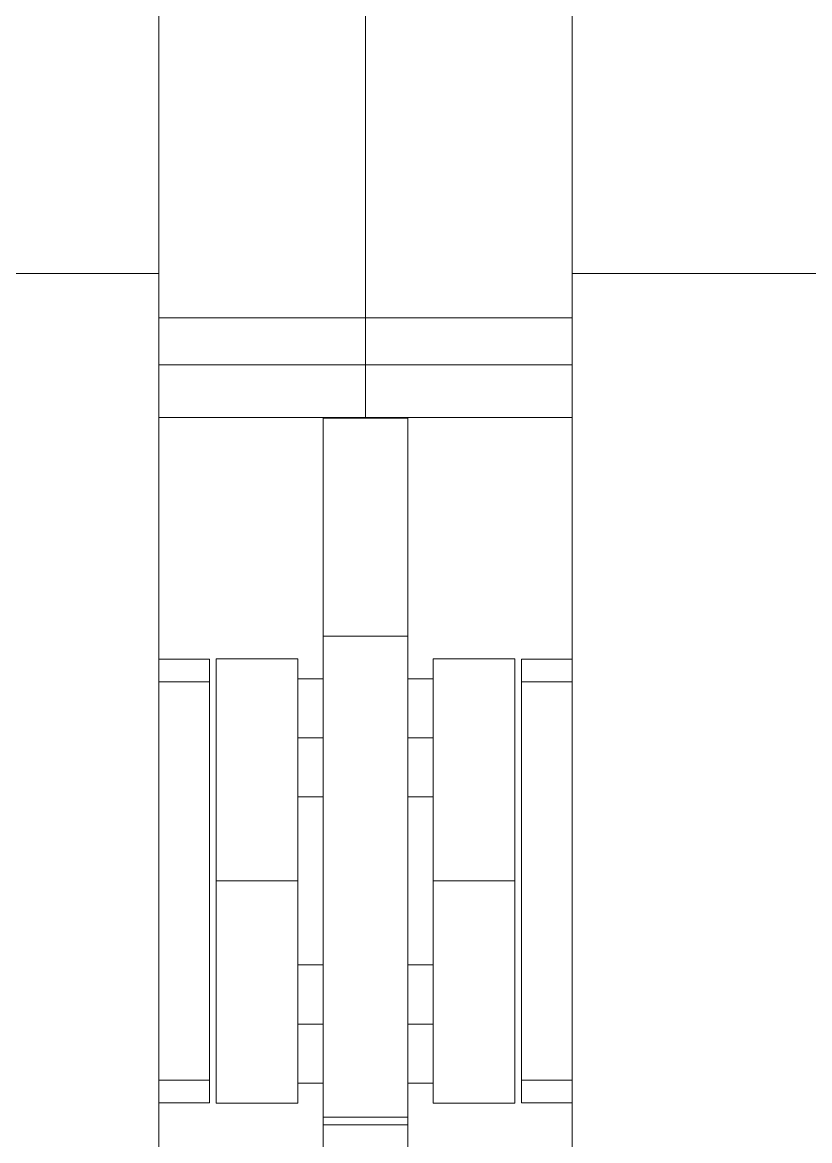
# Model space of a CAD drawing. Header units: millimetres. Extents: x -46169 to 237885, y -84465 to 18123.
# Drawn here: x 170836.5 to 170929.7, y -80606.1 to -80473.6 of the extents above; entities that cross this region are included whole.
import ezdxf

# ---------------------------------------------------------------- set-up
doc = ezdxf.new("R2010")
doc.units = ezdxf.units.MM
doc.header["$MEASUREMENT"] = 0
doc.linetypes.add('Wipeout_Contour', pattern=[1000, 0, -1000])
doc.layers.add('New_A-20-M_Floor_Slab', color=7, linetype='Continuous')
doc.layers.add('New_A-35-M_FFE_Fixed', color=7, linetype='Continuous')
doc.layers.add('New_A-35-M_FFE_Fixed_Pen_No__1', color=7, linetype='Continuous', lineweight=13)

# ---------------------------------------------------------------- blocks, each defined once
blk = doc.blocks.new('Section Elem_134_3', base_point=(129666.67, -84332.61))
at = {"color": 254, "linetype": 'Wipeout_Contour', "lineweight": 0, "ltscale": 3022531.329479479}
blk.add_wipeout([(170858.61, -80601.62), (170852.61, -80601.62), (170852.61, -80615.11), (170872.11, -80615.11), (170872.11, -80599.29), (170869.11, -80599.29), (170869.11, -80601.65), (170859.42, -80601.65), (170859.42, -80549.01), (170869.11, -80549.01), (170869.11, -80551.38), (170872.11, -80551.38), (170872.11, -80520.4), (170852.61, -80520.4), (170852.61, -80549.04), (170858.61, -80549.04)], dxfattribs=at).dxf.layer = 'New_A-20-M_Floor_Slab'
at = {"color": 254, "linetype": 'Wipeout_Contour', "lineweight": 0, "ltscale": 3022934.862891331}
blk.add_wipeout([(170882.11, -80615.11), (170901.61, -80615.11), (170901.61, -80601.62), (170895.61, -80601.62), (170895.61, -80549.04), (170901.61, -80549.04), (170901.61, -80520.4), (170882.11, -80520.4), (170882.11, -80551.38), (170885.11, -80551.38), (170885.11, -80549.01), (170894.8, -80549.01), (170894.8, -80601.65), (170885.11, -80601.65), (170885.11, -80599.29), (170882.11, -80599.29)], dxfattribs=at).dxf.layer = 'New_A-20-M_Floor_Slab'
at = {"color": 254, "linetype": 'Wipeout_Contour', "lineweight": 0, "ltscale": 755662.87814}
blk.add_wipeout([(170869.11, -80565.38), (170869.11, -80585.29), (170872.11, -80585.29), (170872.11, -80565.38)], dxfattribs=at).dxf.layer = 'New_A-20-M_Floor_Slab'
at = {"color": 254, "linetype": 'Wipeout_Contour', "lineweight": 0, "ltscale": 755709.911204}
blk.add_wipeout([(170882.11, -80585.29), (170885.11, -80585.29), (170885.11, -80565.38), (170882.11, -80565.38)], dxfattribs=at).dxf.layer = 'New_A-20-M_Floor_Slab'
blk = doc.blocks.new('Section Elem_140_3', base_point=(129666.67, -84332.61))
at = {"color": 254, "linetype": 'Wipeout_Contour', "lineweight": 0, "ltscale": 944490.739438}
blk.add_wipeout([(170877.11, -80520.4), (170872.11, -80520.4), (170872.11, -80520.48), (170882.11, -80520.48), (170882.11, -80520.4)], dxfattribs=at).dxf.layer = 'New_A-35-M_FFE_Fixed'
at = {"color": 254, "linetype": 'Wipeout_Contour', "lineweight": 0, "ltscale": 755621.063762}
blk.add_wipeout([(170882.11, -80538.96), (170882.11, -80535.1), (170872.11, -80535.1), (170872.11, -80538.96)], dxfattribs=at).dxf.layer = 'New_A-35-M_FFE_Fixed'
at = {"color": 254, "linetype": 'Wipeout_Contour', "lineweight": 0, "ltscale": 755564.201794}
blk.add_wipeout([(170852.61, -80549.04), (170852.61, -80549.56), (170858.61, -80549.56), (170858.61, -80549.04)], dxfattribs=at).dxf.layer = 'New_A-35-M_FFE_Fixed'
at = {"color": 254, "linetype": 'Wipeout_Contour', "lineweight": 0, "ltscale": 944531.349198}
blk.add_wipeout([(170869.11, -80551.91), (170869.11, -80553.43), (170872.11, -80553.43), (170872.11, -80552.92), (170872.11, -80551.91)], dxfattribs=at).dxf.layer = 'New_A-35-M_FFE_Fixed'
at = {"color": 254, "linetype": 'Wipeout_Contour', "lineweight": 0, "ltscale": 755631.667823}
blk.add_wipeout([(170869.11, -80558.38), (170872.11, -80558.38), (170872.11, -80555.7), (170869.11, -80555.7)], dxfattribs=at).dxf.layer = 'New_A-35-M_FFE_Fixed'
at = {"color": 254, "linetype": 'Wipeout_Contour', "lineweight": 0, "ltscale": 755643.690035}
blk.add_wipeout([(170869.11, -80564.84), (170872.11, -80564.84), (170872.11, -80563.33), (170869.11, -80563.33)], dxfattribs=at).dxf.layer = 'New_A-35-M_FFE_Fixed'
at = {"color": 254, "linetype": 'Wipeout_Contour', "lineweight": 0, "ltscale": 755685.298903}
blk.add_wipeout([(170869.11, -80589.61), (170872.11, -80589.61), (170872.11, -80587.34), (170869.11, -80587.34)], dxfattribs=at).dxf.layer = 'New_A-35-M_FFE_Fixed'
at = {"color": 254, "linetype": 'Wipeout_Contour', "lineweight": 0, "ltscale": 755698.315867}
blk.add_wipeout([(170869.11, -80597.24), (170872.11, -80597.24), (170872.11, -80594.97), (170869.11, -80594.97)], dxfattribs=at).dxf.layer = 'New_A-35-M_FFE_Fixed'
at = {"color": 254, "linetype": 'Wipeout_Contour', "lineweight": 0, "ltscale": 755653.02816}
blk.add_wipeout([(170852.61, -80601.11), (170852.61, -80601.62), (170858.61, -80601.62), (170858.61, -80601.11)], dxfattribs=at).dxf.layer = 'New_A-35-M_FFE_Fixed'
at = {"color": 254, "linetype": 'Wipeout_Contour', "lineweight": 0, "ltscale": 755734.930172}
blk.add_wipeout([(170872.11, -80603.32), (170872.11, -80604.23), (170882.11, -80604.23), (170882.11, -80603.32)], dxfattribs=at).dxf.layer = 'New_A-35-M_FFE_Fixed'
at = {"color": 254, "linetype": 'Wipeout_Contour', "lineweight": 0, "ltscale": 755597.295733}
blk.add_wipeout([(170882.11, -80525.7), (170882.11, -80520.48), (170872.11, -80520.48), (170872.11, -80525.7)], dxfattribs=at).dxf.layer = 'New_A-35-M_FFE_Fixed'
at = {"color": 254, "linetype": 'Wipeout_Contour', "lineweight": 0, "ltscale": 755613.956301}
blk.add_wipeout([(170882.11, -80535.1), (170882.11, -80530.63), (170872.11, -80530.63), (170872.11, -80535.1)], dxfattribs=at).dxf.layer = 'New_A-35-M_FFE_Fixed'
at = {"color": 254, "linetype": 'Wipeout_Contour', "lineweight": 0, "ltscale": 755627.043379}
blk.add_wipeout([(170882.11, -80542.11), (170882.11, -80538.96), (170872.11, -80538.96), (170872.11, -80542.11)], dxfattribs=at).dxf.layer = 'New_A-35-M_FFE_Fixed'
at = {"color": 254, "linetype": 'Wipeout_Contour', "lineweight": 0, "ltscale": 755622.466949}
blk.add_wipeout([(170869.11, -80551.91), (170872.11, -80551.91), (170872.11, -80551.38), (170869.11, -80551.38)], dxfattribs=at).dxf.layer = 'New_A-35-M_FFE_Fixed'
at = {"color": 254, "linetype": 'Wipeout_Contour', "lineweight": 0, "ltscale": 755627.446348}
blk.add_wipeout([(170869.11, -80553.43), (170869.11, -80555.7), (170872.11, -80555.7), (170872.11, -80553.43)], dxfattribs=at).dxf.layer = 'New_A-35-M_FFE_Fixed'
at = {"color": 254, "linetype": 'Wipeout_Contour', "lineweight": 0, "ltscale": 755640.458864}
blk.add_wipeout([(170872.11, -80561.05), (170869.11, -80561.05), (170869.11, -80563.33), (170872.11, -80563.33)], dxfattribs=at).dxf.layer = 'New_A-35-M_FFE_Fixed'
at = {"color": 254, "linetype": 'Wipeout_Contour', "lineweight": 0, "ltscale": 755645.438753}
blk.add_wipeout([(170869.11, -80565.38), (170872.11, -80565.38), (170872.11, -80564.84), (170869.11, -80564.84)], dxfattribs=at).dxf.layer = 'New_A-35-M_FFE_Fixed'
at = {"color": 254, "linetype": 'Wipeout_Contour', "lineweight": 0, "ltscale": 755682.06691}
blk.add_wipeout([(170869.11, -80587.34), (170872.11, -80587.34), (170872.11, -80585.82), (170869.11, -80585.82)], dxfattribs=at).dxf.layer = 'New_A-35-M_FFE_Fixed'
at = {"color": 254, "linetype": 'Wipeout_Contour', "lineweight": 0, "ltscale": 755694.092771}
blk.add_wipeout([(170869.11, -80594.97), (170872.11, -80594.97), (170872.11, -80592.29), (170869.11, -80592.29)], dxfattribs=at).dxf.layer = 'New_A-35-M_FFE_Fixed'
at = {"color": 254, "linetype": 'Wipeout_Contour', "lineweight": 0, "ltscale": 944627.60483}
blk.add_wipeout([(170869.11, -80597.24), (170869.11, -80598.75), (170872.11, -80598.75), (170872.11, -80597.66), (170872.11, -80597.24)], dxfattribs=at).dxf.layer = 'New_A-35-M_FFE_Fixed'
at = {"color": 254, "linetype": 'Wipeout_Contour', "lineweight": 0, "ltscale": 755650.746345}
blk.add_wipeout([(170858.61, -80598.94), (170852.61, -80598.94), (170852.61, -80601.11), (170858.61, -80601.11)], dxfattribs=at).dxf.layer = 'New_A-35-M_FFE_Fixed'
at = {"color": 254, "linetype": 'Wipeout_Contour', "lineweight": 0, "ltscale": 755737.304235}
blk.add_wipeout([(170882.11, -80604.23), (170872.11, -80604.23), (170872.11, -80606.1), (170882.11, -80606.1)], dxfattribs=at).dxf.layer = 'New_A-35-M_FFE_Fixed'
at = {"layer": 'New_A-35-M_FFE_Fixed_Pen_No__1', "linetype": 'Continuous'}
blk.add_line((170858.61, -80601.62), (170858.61, -80601.11), dxfattribs=at)
at = {"color": 254, "linetype": 'Wipeout_Contour', "lineweight": 0, "ltscale": 755605.948277}
blk.add_wipeout([(170882.11, -80525.7), (170872.11, -80525.7), (170872.11, -80530.63), (170882.11, -80530.63)], dxfattribs=at).dxf.layer = 'New_A-35-M_FFE_Fixed'
at = {"color": 254, "linetype": 'Wipeout_Contour', "lineweight": 0, "ltscale": 755631.703919}
blk.add_wipeout([(170882.11, -80544.43), (170882.11, -80542.11), (170872.11, -80542.11), (170872.11, -80544.43)], dxfattribs=at).dxf.layer = 'New_A-35-M_FFE_Fixed'
at = {"color": 254, "linetype": 'Wipeout_Contour', "lineweight": 0, "ltscale": 755608.61403}
blk.add_wipeout([(170858.61, -80598.94), (170858.61, -80551.72), (170852.61, -80551.72), (170852.61, -80598.94)], dxfattribs=at).dxf.layer = 'New_A-35-M_FFE_Fixed'
at = {"color": 254, "linetype": 'Wipeout_Contour', "lineweight": 0, "ltscale": 755636.237199}
blk.add_wipeout([(170869.11, -80561.05), (170872.11, -80561.05), (170872.11, -80558.38), (170869.11, -80558.38)], dxfattribs=at).dxf.layer = 'New_A-35-M_FFE_Fixed'
at = {"color": 254, "linetype": 'Wipeout_Contour', "lineweight": 0, "ltscale": 755680.317784}
blk.add_wipeout([(170872.11, -80585.29), (170869.11, -80585.29), (170869.11, -80585.82), (170872.11, -80585.82)], dxfattribs=at).dxf.layer = 'New_A-35-M_FFE_Fixed'
at = {"color": 254, "linetype": 'Wipeout_Contour', "lineweight": 0, "ltscale": 944613.067443}
blk.add_wipeout([(170869.11, -80589.61), (170869.11, -80592.29), (170872.11, -80592.29), (170872.11, -80591.39), (170872.11, -80589.61)], dxfattribs=at).dxf.layer = 'New_A-35-M_FFE_Fixed'
at = {"color": 254, "linetype": 'Wipeout_Contour', "lineweight": 0, "ltscale": 755703.297496}
blk.add_wipeout([(170869.11, -80598.75), (170869.11, -80599.29), (170872.11, -80599.29), (170872.11, -80598.75)], dxfattribs=at).dxf.layer = 'New_A-35-M_FFE_Fixed'
at = {"layer": 'New_A-35-M_FFE_Fixed_Pen_No__1', "linetype": 'Continuous'}
blk.add_line((170858.61, -80601.11), (170858.61, -80598.94), dxfattribs=at)
at = {"color": 254, "linetype": 'Wipeout_Contour', "lineweight": 0, "ltscale": 755634.896316}
blk.add_wipeout([(170882.11, -80545.85), (170882.11, -80544.43), (170872.11, -80544.43), (170872.11, -80545.85)], dxfattribs=at).dxf.layer = 'New_A-35-M_FFE_Fixed'
at = {"color": 254, "linetype": 'Wipeout_Contour', "lineweight": 0, "ltscale": 755566.482457}
blk.add_wipeout([(170852.61, -80551.72), (170858.61, -80551.72), (170858.61, -80549.56), (170852.61, -80549.56)], dxfattribs=at).dxf.layer = 'New_A-35-M_FFE_Fixed'
at = {"color": 254, "linetype": 'Wipeout_Contour', "lineweight": 0, "ltscale": 755656.103757}
blk.add_wipeout([(170882.11, -80561.63), (170882.11, -80553.51), (170872.11, -80553.51), (170872.11, -80561.63)], dxfattribs=at).dxf.layer = 'New_A-35-M_FFE_Fixed'
at = {"color": 254, "linetype": 'Wipeout_Contour', "lineweight": 0, "ltscale": 755664.397681}
blk.add_wipeout([(170869.11, -80593.94), (170869.11, -80585.4), (170859.42, -80585.4), (170859.42, -80593.94)], dxfattribs=at).dxf.layer = 'New_A-35-M_FFE_Fixed'
at = {"color": 254, "linetype": 'Wipeout_Contour', "lineweight": 0, "ltscale": 755720.170535}
blk.add_wipeout([(170872.11, -80591.39), (170872.11, -80598.86), (170882.11, -80598.86), (170882.11, -80591.39)], dxfattribs=at).dxf.layer = 'New_A-35-M_FFE_Fixed'
at = {"layer": 'New_A-35-M_FFE_Fixed_Pen_No__1', "linetype": 'Continuous'}
for p, q in [((170858.61, -80549.56), (170858.61, -80549.04)), ((170858.61, -80551.72), (170858.61, -80549.56)), ((170858.61, -80598.94), (170858.61, -80551.72)), ((170869.11, -80592.29), (170872.11, -80592.29))]:
    blk.add_line(p, q, dxfattribs=at)
at = {"color": 254, "linetype": 'Wipeout_Contour', "lineweight": 0, "ltscale": 755543.533825}
blk.add_wipeout([(170852.61, -80503.33), (170822.61, -80503.33), (170822.61, -80647.33), (170852.61, -80647.33)], dxfattribs=at).dxf.layer = 'New_A-35-M_FFE_Fixed'
at = {"color": 254, "linetype": 'Wipeout_Contour', "lineweight": 0, "ltscale": 755636.518457}
blk.add_wipeout([(170882.11, -80546.33), (170882.11, -80545.85), (170872.11, -80545.85), (170872.11, -80546.33)], dxfattribs=at).dxf.layer = 'New_A-35-M_FFE_Fixed'
at = {"color": 254, "linetype": 'Wipeout_Contour', "lineweight": 0, "ltscale": 755648.520135}
blk.add_wipeout([(170869.11, -80575.33), (170859.42, -80575.33), (170859.42, -80585.4), (170869.11, -80585.4)], dxfattribs=at).dxf.layer = 'New_A-35-M_FFE_Fixed'
at = {"color": 254, "linetype": 'Wipeout_Contour', "lineweight": 0, "ltscale": 755705.671339}
blk.add_wipeout([(170872.11, -80591.39), (170882.11, -80591.39), (170882.11, -80581.87), (170872.11, -80581.87)], dxfattribs=at).dxf.layer = 'New_A-35-M_FFE_Fixed'
at = {"color": 254, "linetype": 'Wipeout_Contour', "lineweight": 0, "ltscale": 755676.5508}
blk.add_wipeout([(170859.42, -80593.94), (170859.42, -80599.65), (170869.11, -80599.65), (170869.11, -80593.94)], dxfattribs=at).dxf.layer = 'New_A-35-M_FFE_Fixed'
at = {"color": 254, "linetype": 'Wipeout_Contour', "lineweight": 0, "ltscale": 755730.348746}
blk.add_wipeout([(170882.11, -80603.32), (170882.11, -80598.86), (170872.11, -80598.86), (170872.11, -80603.32)], dxfattribs=at).dxf.layer = 'New_A-35-M_FFE_Fixed'
at = {"layer": 'New_A-35-M_FFE_Fixed_Pen_No__1', "linetype": 'Continuous'}
for p, q in [((170852.61, -80549.04), (170858.61, -80549.04)), ((170852.61, -80551.72), (170858.61, -80551.72)), ((170859.42, -80593.94), (170859.42, -80585.4)), ((170869.11, -80585.29), (170872.11, -80585.29)), ((170869.11, -80593.94), (170869.11, -80585.4)), ((170852.61, -80598.94), (170858.61, -80598.94)), ((170852.61, -80601.62), (170858.61, -80601.62))]:
    blk.add_line(p, q, dxfattribs=at)
at = {"color": 254, "linetype": 'Wipeout_Contour', "lineweight": 0, "ltscale": 1131720.216479169}
blk.add_wipeout([(170351.61, -80346.96), (170351.61, -80503.33), (170381.61, -80503.33), (170822.61, -80503.33), (170852.61, -80503.33), (170852.61, -80346.96)], dxfattribs=at).dxf.layer = 'New_A-35-M_FFE_Fixed'
at = {"color": 254, "linetype": 'Wipeout_Contour', "lineweight": 0, "ltscale": 755532.344859}
blk.add_wipeout([(170852.61, -80511.45), (170877.11, -80511.45), (170877.11, -80510.54), (170852.61, -80510.54)], dxfattribs=at).dxf.layer = 'New_A-35-M_FFE_Fixed'
at = {"color": 254, "linetype": 'Wipeout_Contour', "lineweight": 0, "ltscale": 755543.079405}
blk.add_wipeout([(170877.11, -80514.18), (170852.61, -80514.18), (170852.61, -80520.4), (170877.11, -80520.4)], dxfattribs=at).dxf.layer = 'New_A-35-M_FFE_Fixed'
at = {"color": 254, "linetype": 'Wipeout_Contour', "lineweight": 0, "ltscale": 755638.509282}
blk.add_wipeout([(170872.11, -80546.33), (170872.11, -80548.19), (170882.11, -80548.19), (170882.11, -80546.33)], dxfattribs=at).dxf.layer = 'New_A-35-M_FFE_Fixed'
at = {"color": 254, "linetype": 'Wipeout_Contour', "lineweight": 0, "ltscale": 755631.336023}
blk.add_wipeout([(170869.11, -80575.33), (170869.11, -80565.26), (170859.42, -80565.26), (170859.42, -80575.33)], dxfattribs=at).dxf.layer = 'New_A-35-M_FFE_Fixed'
at = {"color": 254, "linetype": 'Wipeout_Contour', "lineweight": 0, "ltscale": 755688.707061}
blk.add_wipeout([(170882.11, -80581.87), (170882.11, -80571.51), (170872.11, -80571.51), (170872.11, -80581.87)], dxfattribs=at).dxf.layer = 'New_A-35-M_FFE_Fixed'
at = {"color": 254, "linetype": 'Wipeout_Contour', "lineweight": 0, "ltscale": 755683.128368}
blk.add_wipeout([(170859.42, -80599.65), (170859.42, -80601.65), (170869.11, -80601.65), (170869.11, -80599.65)], dxfattribs=at).dxf.layer = 'New_A-35-M_FFE_Fixed'
at = {"layer": 'New_A-35-M_FFE_Fixed_Pen_No__1', "linetype": 'Continuous'}
for p, q in [((170877.11, -80520.4), (170852.61, -80520.4)), ((170859.42, -80575.33), (170869.11, -80575.33)), ((170859.42, -80585.4), (170859.42, -80575.33)), ((170869.11, -80585.4), (170869.11, -80575.33)), ((170859.42, -80599.65), (170859.42, -80593.94)), ((170869.11, -80599.65), (170869.11, -80593.94)), ((170869.11, -80599.29), (170872.11, -80599.29)), ((170859.42, -80601.65), (170859.42, -80599.65)), ((170869.11, -80601.65), (170869.11, -80599.65)), ((170859.42, -80601.65), (170869.11, -80601.65))]:
    blk.add_line(p, q, dxfattribs=at)
at = {"color": 254, "linetype": 'Wipeout_Contour', "lineweight": 0, "ltscale": 755474.529699}
blk.add_wipeout([(170877.11, -80473.58), (170852.61, -80473.58), (170852.61, -80480.58), (170877.11, -80480.58)], dxfattribs=at).dxf.layer = 'New_A-35-M_FFE_Fixed'
at = {"color": 254, "linetype": 'Wipeout_Contour', "lineweight": 0, "ltscale": 755498.435315}
blk.add_wipeout([(170877.11, -80487.59), (170852.61, -80487.59), (170852.61, -80494.61), (170877.11, -80494.61)], dxfattribs=at).dxf.layer = 'New_A-35-M_FFE_Fixed'
at = {"color": 254, "linetype": 'Wipeout_Contour', "lineweight": 0, "ltscale": 755537.581388}
blk.add_wipeout([(170852.61, -80514.18), (170877.11, -80514.18), (170877.11, -80513.95), (170852.61, -80513.95)], dxfattribs=at).dxf.layer = 'New_A-35-M_FFE_Fixed'
at = {"color": 254, "linetype": 'Wipeout_Contour', "lineweight": 0, "ltscale": 755644.12377}
blk.add_wipeout([(170882.11, -80552.92), (170882.11, -80548.19), (170872.11, -80548.19), (170872.11, -80552.92)], dxfattribs=at).dxf.layer = 'New_A-35-M_FFE_Fixed'
at = {"color": 254, "linetype": 'Wipeout_Contour', "lineweight": 0, "ltscale": 755615.461471}
blk.add_wipeout([(170869.11, -80565.26), (170869.11, -80556.72), (170859.42, -80556.72), (170859.42, -80565.26)], dxfattribs=at).dxf.layer = 'New_A-35-M_FFE_Fixed'
at = {"color": 254, "linetype": 'Wipeout_Contour', "lineweight": 0, "ltscale": 755671.448568}
blk.add_wipeout([(170872.11, -80571.51), (170882.11, -80571.51), (170882.11, -80561.63), (170872.11, -80561.63)], dxfattribs=at).dxf.layer = 'New_A-35-M_FFE_Fixed'
at = {"layer": 'New_A-35-M_FFE_Fixed_Pen_No__1', "linetype": 'Continuous'}
for p, q in [((170869.11, -80558.38), (170872.11, -80558.38)), ((170859.42, -80575.33), (170859.42, -80565.26)), ((170869.11, -80575.33), (170869.11, -80565.26)), ((170869.11, -80565.38), (170872.11, -80565.38))]:
    blk.add_line(p, q, dxfattribs=at)
at = {"color": 254, "linetype": 'Wipeout_Contour', "lineweight": 0, "ltscale": 755486.470766}
blk.add_wipeout([(170877.11, -80480.58), (170852.61, -80480.58), (170852.61, -80487.59), (170877.11, -80487.59)], dxfattribs=at).dxf.layer = 'New_A-35-M_FFE_Fixed'
at = {"color": 254, "linetype": 'Wipeout_Contour', "lineweight": 0, "ltscale": 755510.397353}
blk.add_wipeout([(170852.61, -80501.63), (170877.11, -80501.63), (170877.11, -80494.61), (170852.61, -80494.61)], dxfattribs=at).dxf.layer = 'New_A-35-M_FFE_Fixed'
at = {"color": 254, "linetype": 'Wipeout_Contour', "lineweight": 0, "ltscale": 755536.214226}
blk.add_wipeout([(170877.11, -80512.98), (170852.61, -80512.98), (170852.61, -80513.55), (170877.11, -80513.55)], dxfattribs=at).dxf.layer = 'New_A-35-M_FFE_Fixed'
at = {"color": 254, "linetype": 'Wipeout_Contour', "lineweight": 0, "ltscale": 755603.312586}
blk.add_wipeout([(170859.42, -80551.02), (170859.42, -80556.72), (170869.11, -80556.72), (170869.11, -80551.02)], dxfattribs=at).dxf.layer = 'New_A-35-M_FFE_Fixed'
at = {"layer": 'New_A-35-M_FFE_Fixed_Pen_No__1', "linetype": 'Continuous'}
for p, q in [((170859.42, -80565.26), (170859.42, -80556.72)), ((170869.11, -80565.26), (170869.11, -80556.72))]:
    blk.add_line(p, q, dxfattribs=at)
at = {"color": 254, "linetype": 'Wipeout_Contour', "lineweight": 0, "ltscale": 755522.330713}
blk.add_wipeout([(170852.61, -80508.61), (170877.11, -80508.61), (170877.11, -80501.63), (170852.61, -80501.63)], dxfattribs=at).dxf.layer = 'New_A-35-M_FFE_Fixed'
at = {"color": 254, "linetype": 'Wipeout_Contour', "lineweight": 0, "ltscale": 755535.126283}
blk.add_wipeout([(170852.61, -80512.98), (170877.11, -80512.98), (170877.11, -80512.27), (170852.61, -80512.27)], dxfattribs=at).dxf.layer = 'New_A-35-M_FFE_Fixed'
at = {"color": 254, "linetype": 'Wipeout_Contour', "lineweight": 0, "ltscale": 755596.738005}
blk.add_wipeout([(170859.42, -80551.02), (170869.11, -80551.02), (170869.11, -80549.01), (170859.42, -80549.01)], dxfattribs=at).dxf.layer = 'New_A-35-M_FFE_Fixed'
at = {"layer": 'New_A-35-M_FFE_Fixed_Pen_No__1', "linetype": 'Continuous'}
for p, q in [((170852.61, -80503.33), (170852.61, -80346.96)), ((170822.61, -80503.33), (170852.61, -80503.33)), ((170859.42, -80551.02), (170859.42, -80549.01)), ((170859.42, -80549.01), (170869.11, -80549.01)), ((170869.11, -80551.02), (170869.11, -80549.01)), ((170859.42, -80556.72), (170859.42, -80551.02)), ((170869.11, -80556.72), (170869.11, -80551.02)), ((170869.11, -80551.38), (170872.11, -80551.38))]:
    blk.add_line(p, q, dxfattribs=at)
at = {"color": 254, "linetype": 'Wipeout_Contour', "lineweight": 0, "ltscale": 755529.113857}
blk.add_wipeout([(170877.11, -80508.61), (170852.61, -80508.61), (170852.61, -80509.58), (170877.11, -80509.58)], dxfattribs=at).dxf.layer = 'New_A-35-M_FFE_Fixed'
at = {"color": 254, "linetype": 'Wipeout_Contour', "lineweight": 0, "ltscale": 755533.820083}
blk.add_wipeout([(170852.61, -80512.27), (170877.11, -80512.27), (170877.11, -80511.45), (170852.61, -80511.45)], dxfattribs=at).dxf.layer = 'New_A-35-M_FFE_Fixed'
at = {"color": 254, "linetype": 'Wipeout_Contour', "lineweight": 0, "ltscale": 755537.043034}
blk.add_wipeout([(170852.61, -80513.95), (170877.11, -80513.95), (170877.11, -80513.55), (170852.61, -80513.55)], dxfattribs=at).dxf.layer = 'New_A-35-M_FFE_Fixed'
at = {"layer": 'New_A-35-M_FFE_Fixed_Pen_No__1', "linetype": 'Continuous'}
for p, q in [((170877.11, -80508.61), (170852.61, -80508.61)), ((170877.11, -80514.18), (170852.61, -80514.18))]:
    blk.add_line(p, q, dxfattribs=at)
at = {"color": 254, "linetype": 'Wipeout_Contour', "lineweight": 0, "ltscale": 755530.756199}
blk.add_wipeout([(170877.11, -80509.58), (170852.61, -80509.58), (170852.61, -80510.54), (170877.11, -80510.54)], dxfattribs=at).dxf.layer = 'New_A-35-M_FFE_Fixed'
at = {"layer": 'New_A-35-M_FFE_Fixed_Pen_No__1', "linetype": 'Continuous'}
blk.add_line((170852.61, -80647.33), (170852.61, -80503.33), dxfattribs=at)
blk = doc.blocks.new('Section Elem_141_3', base_point=(129666.67, -84332.61))
at = {"layer": 'New_A-35-M_FFE_Fixed_Pen_No__1', "linetype": 'Continuous'}
for p, q in [((170872.11, -80520.48), (170872.11, -80520.4)), ((170872.11, -80525.7), (170872.11, -80520.48)), ((170872.11, -80530.63), (170872.11, -80525.7)), ((170882.11, -80530.63), (170882.11, -80525.7)), ((170872.11, -80535.1), (170872.11, -80530.63)), ((170882.11, -80535.1), (170882.11, -80530.63)), ((170872.11, -80538.96), (170872.11, -80535.1)), ((170882.11, -80538.96), (170882.11, -80535.1)), ((170872.11, -80542.11), (170872.11, -80538.96)), ((170882.11, -80542.11), (170882.11, -80538.96)), ((170872.11, -80544.43), (170872.11, -80542.11)), ((170882.11, -80544.43), (170882.11, -80542.11)), ((170872.11, -80545.85), (170872.11, -80544.43)), ((170882.11, -80545.85), (170882.11, -80544.43)), ((170872.11, -80546.33), (170872.11, -80545.85)), ((170882.11, -80546.33), (170882.11, -80545.85)), ((170872.11, -80548.19), (170872.11, -80546.33)), ((170872.11, -80546.33), (170882.11, -80546.33)), ((170882.11, -80548.19), (170882.11, -80546.33)), ((170872.11, -80571.51), (170872.11, -80561.63)), ((170872.11, -80581.87), (170872.11, -80571.51)), ((170882.11, -80581.87), (170882.11, -80571.51)), ((170872.11, -80591.39), (170872.11, -80581.87)), ((170872.11, -80598.86), (170872.11, -80591.39)), ((170872.11, -80603.32), (170872.11, -80598.86)), ((170872.11, -80604.23), (170872.11, -80603.32)), ((170872.11, -80603.32), (170882.11, -80603.32)), ((170872.11, -80606.1), (170872.11, -80604.23)), ((170872.11, -80604.23), (170882.11, -80604.23)), ((170882.11, -80604.23), (170882.11, -80603.32)), ((170882.11, -80606.1), (170882.11, -80604.23)), ((170872.11, -80607.94), (170872.11, -80606.1)), ((170882.11, -80607.94), (170882.11, -80606.1))]:
    blk.add_line(p, q, dxfattribs=at)
at = {"color": 254, "linetype": 'Wipeout_Contour', "lineweight": 0, "ltscale": 755719.782447}
blk.add_wipeout([(170895.61, -80549.04), (170895.61, -80549.56), (170901.61, -80549.56), (170901.61, -80549.04)], dxfattribs=at).dxf.layer = 'New_A-35-M_FFE_Fixed'
at = {"color": 254, "linetype": 'Wipeout_Contour', "lineweight": 0, "ltscale": 755671.25113}
blk.add_wipeout([(170882.11, -80553.43), (170885.11, -80553.43), (170885.11, -80551.91), (170882.11, -80551.91)], dxfattribs=at).dxf.layer = 'New_A-35-M_FFE_Fixed'
at = {"color": 254, "linetype": 'Wipeout_Contour', "lineweight": 0, "ltscale": 944598.900256}
blk.add_wipeout([(170882.11, -80558.38), (170885.11, -80558.38), (170885.11, -80556.38), (170885.11, -80555.7), (170882.11, -80555.7)], dxfattribs=at).dxf.layer = 'New_A-35-M_FFE_Fixed'
at = {"color": 254, "linetype": 'Wipeout_Contour', "lineweight": 0, "ltscale": 755690.72455}
blk.add_wipeout([(170885.11, -80563.33), (170882.11, -80563.33), (170882.11, -80564.84), (170885.11, -80564.84)], dxfattribs=at).dxf.layer = 'New_A-35-M_FFE_Fixed'
at = {"color": 254, "linetype": 'Wipeout_Contour', "lineweight": 0, "ltscale": 755732.330837}
blk.add_wipeout([(170885.11, -80587.34), (170882.11, -80587.34), (170882.11, -80589.61), (170885.11, -80589.61)], dxfattribs=at).dxf.layer = 'New_A-35-M_FFE_Fixed'
at = {"color": 254, "linetype": 'Wipeout_Contour', "lineweight": 0, "ltscale": 755745.346992}
blk.add_wipeout([(170885.11, -80594.97), (170882.11, -80594.97), (170882.11, -80597.24), (170885.11, -80597.24)], dxfattribs=at).dxf.layer = 'New_A-35-M_FFE_Fixed'
at = {"color": 254, "linetype": 'Wipeout_Contour', "lineweight": 0, "ltscale": 755808.590529}
blk.add_wipeout([(170901.61, -80601.11), (170895.61, -80601.11), (170895.61, -80601.62), (170901.61, -80601.62)], dxfattribs=at).dxf.layer = 'New_A-35-M_FFE_Fixed'
at = {"color": 254, "linetype": 'Wipeout_Contour', "lineweight": 0, "ltscale": 755669.502796}
blk.add_wipeout([(170882.11, -80551.38), (170882.11, -80551.91), (170885.11, -80551.91), (170885.11, -80551.38)], dxfattribs=at).dxf.layer = 'New_A-35-M_FFE_Fixed'
at = {"color": 254, "linetype": 'Wipeout_Contour', "lineweight": 0, "ltscale": 755674.481817}
blk.add_wipeout([(170885.11, -80553.43), (170882.11, -80553.43), (170882.11, -80555.7), (170885.11, -80555.7)], dxfattribs=at).dxf.layer = 'New_A-35-M_FFE_Fixed'
at = {"color": 254, "linetype": 'Wipeout_Contour', "lineweight": 0, "ltscale": 755687.493566}
blk.add_wipeout([(170882.11, -80561.05), (170882.11, -80563.33), (170885.11, -80563.33), (170885.11, -80561.05)], dxfattribs=at).dxf.layer = 'New_A-35-M_FFE_Fixed'
at = {"color": 254, "linetype": 'Wipeout_Contour', "lineweight": 0, "ltscale": 944616.679968}
blk.add_wipeout([(170882.11, -80564.84), (170882.11, -80565.38), (170885.11, -80565.38), (170885.11, -80565.26), (170885.11, -80564.84)], dxfattribs=at).dxf.layer = 'New_A-35-M_FFE_Fixed'
at = {"color": 254, "linetype": 'Wipeout_Contour', "lineweight": 0, "ltscale": 755729.099037}
blk.add_wipeout([(170885.11, -80585.82), (170882.11, -80585.82), (170882.11, -80587.34), (170885.11, -80587.34)], dxfattribs=at).dxf.layer = 'New_A-35-M_FFE_Fixed'
at = {"color": 254, "linetype": 'Wipeout_Contour', "lineweight": 0, "ltscale": 944677.692832}
blk.add_wipeout([(170882.11, -80592.29), (170882.11, -80594.97), (170885.11, -80594.97), (170885.11, -80594.28), (170885.11, -80592.29)], dxfattribs=at).dxf.layer = 'New_A-35-M_FFE_Fixed'
at = {"color": 254, "linetype": 'Wipeout_Contour', "lineweight": 0, "ltscale": 755748.579089}
blk.add_wipeout([(170882.11, -80598.75), (170885.11, -80598.75), (170885.11, -80597.24), (170882.11, -80597.24)], dxfattribs=at).dxf.layer = 'New_A-35-M_FFE_Fixed'
at = {"color": 254, "linetype": 'Wipeout_Contour', "lineweight": 0, "ltscale": 755806.309184}
blk.add_wipeout([(170901.61, -80598.94), (170895.61, -80598.94), (170895.61, -80601.11), (170901.61, -80601.11)], dxfattribs=at).dxf.layer = 'New_A-35-M_FFE_Fixed'
at = {"layer": 'New_A-35-M_FFE_Fixed_Pen_No__1', "linetype": 'Continuous'}
blk.add_line((170895.61, -80601.62), (170895.61, -80601.11), dxfattribs=at)
at = {"color": 254, "linetype": 'Wipeout_Contour', "lineweight": 0, "ltscale": 755648.667381}
blk.add_wipeout([(170872.11, -80553.51), (170882.11, -80553.51), (170882.11, -80552.92), (170872.11, -80552.92)], dxfattribs=at).dxf.layer = 'New_A-35-M_FFE_Fixed'
at = {"color": 254, "linetype": 'Wipeout_Contour', "lineweight": 0, "ltscale": 755764.185542}
blk.add_wipeout([(170895.61, -80598.94), (170901.61, -80598.94), (170901.61, -80551.72), (170895.61, -80551.72)], dxfattribs=at).dxf.layer = 'New_A-35-M_FFE_Fixed'
at = {"color": 254, "linetype": 'Wipeout_Contour', "lineweight": 0, "ltscale": 755683.272171}
blk.add_wipeout([(170882.11, -80558.38), (170882.11, -80561.05), (170885.11, -80561.05), (170885.11, -80558.38)], dxfattribs=at).dxf.layer = 'New_A-35-M_FFE_Fixed'
at = {"color": 254, "linetype": 'Wipeout_Contour', "lineweight": 0, "ltscale": 755727.350023}
blk.add_wipeout([(170882.11, -80585.29), (170882.11, -80585.82), (170885.11, -80585.82), (170885.11, -80585.29)], dxfattribs=at).dxf.layer = 'New_A-35-M_FFE_Fixed'
at = {"color": 254, "linetype": 'Wipeout_Contour', "lineweight": 0, "ltscale": 755736.553476}
blk.add_wipeout([(170882.11, -80592.29), (170885.11, -80592.29), (170885.11, -80589.61), (170882.11, -80589.61)], dxfattribs=at).dxf.layer = 'New_A-35-M_FFE_Fixed'
at = {"color": 254, "linetype": 'Wipeout_Contour', "lineweight": 0, "ltscale": 755750.328311}
blk.add_wipeout([(170882.11, -80598.75), (170882.11, -80599.29), (170885.11, -80599.29), (170885.11, -80598.75)], dxfattribs=at).dxf.layer = 'New_A-35-M_FFE_Fixed'
at = {"layer": 'New_A-35-M_FFE_Fixed_Pen_No__1', "linetype": 'Continuous'}
for p, q in [((170872.11, -80553.51), (170872.11, -80548.19)), ((170882.11, -80553.51), (170882.11, -80548.19)), ((170872.11, -80561.63), (170872.11, -80553.51)), ((170882.11, -80561.63), (170882.11, -80553.51)), ((170882.11, -80571.51), (170882.11, -80561.63)), ((170882.11, -80591.39), (170882.11, -80581.87)), ((170882.11, -80598.86), (170882.11, -80591.39)), ((170882.11, -80603.32), (170882.11, -80598.86)), ((170895.61, -80601.11), (170895.61, -80598.94))]:
    blk.add_line(p, q, dxfattribs=at)
at = {"color": 254, "linetype": 'Wipeout_Contour', "lineweight": 0, "ltscale": 755722.062642}
blk.add_wipeout([(170895.61, -80549.56), (170895.61, -80551.72), (170901.61, -80551.72), (170901.61, -80549.56)], dxfattribs=at).dxf.layer = 'New_A-35-M_FFE_Fixed'
at = {"color": 254, "linetype": 'Wipeout_Contour', "lineweight": 0, "ltscale": 755757.328077}
blk.add_wipeout([(170885.11, -80593.94), (170894.8, -80593.94), (170894.8, -80585.4), (170885.11, -80585.4)], dxfattribs=at).dxf.layer = 'New_A-35-M_FFE_Fixed'
at = {"layer": 'New_A-35-M_FFE_Fixed_Pen_No__1', "linetype": 'Continuous'}
for p, q in [((170895.61, -80549.56), (170895.61, -80549.04)), ((170895.61, -80551.72), (170895.61, -80549.56)), ((170895.61, -80598.94), (170895.61, -80551.72)), ((170885.11, -80592.29), (170882.11, -80592.29))]:
    blk.add_line(p, q, dxfattribs=at)
at = {"color": 254, "linetype": 'Wipeout_Contour', "lineweight": 0, "ltscale": 755829.351438}
blk.add_wipeout([(170901.61, -80503.33), (170901.61, -80647.33), (170931.61, -80647.33), (170931.61, -80503.33)], dxfattribs=at).dxf.layer = 'New_A-35-M_FFE_Fixed'
at = {"color": 254, "linetype": 'Wipeout_Contour', "lineweight": 0, "ltscale": 755741.452483}
blk.add_wipeout([(170885.11, -80575.33), (170885.11, -80585.4), (170894.8, -80585.4), (170894.8, -80575.33)], dxfattribs=at).dxf.layer = 'New_A-35-M_FFE_Fixed'
at = {"color": 254, "linetype": 'Wipeout_Contour', "lineweight": 0, "ltscale": 755769.479701}
blk.add_wipeout([(170894.8, -80593.94), (170885.11, -80593.94), (170885.11, -80599.65), (170894.8, -80599.65)], dxfattribs=at).dxf.layer = 'New_A-35-M_FFE_Fixed'
at = {"layer": 'New_A-35-M_FFE_Fixed_Pen_No__1', "linetype": 'Continuous'}
for p, q in [((170901.61, -80549.04), (170895.61, -80549.04)), ((170901.61, -80551.72), (170895.61, -80551.72)), ((170885.11, -80585.29), (170882.11, -80585.29)), ((170885.11, -80593.94), (170885.11, -80585.4)), ((170894.8, -80593.94), (170894.8, -80585.4)), ((170901.61, -80598.94), (170895.61, -80598.94)), ((170901.61, -80601.62), (170895.61, -80601.62))]:
    blk.add_line(p, q, dxfattribs=at)
at = {"color": 254, "linetype": 'Wipeout_Contour', "lineweight": 0, "ltscale": 1134705.855847362}
blk.add_wipeout([(171402.61, -80346.96), (170901.61, -80346.96), (170901.61, -80503.33), (170931.61, -80503.33), (171372.61, -80503.33), (171402.61, -80503.33)], dxfattribs=at).dxf.layer = 'New_A-35-M_FFE_Fixed'
at = {"color": 254, "linetype": 'Wipeout_Contour', "lineweight": 0, "ltscale": 755620.997228}
blk.add_wipeout([(170877.11, -80511.45), (170901.61, -80511.45), (170901.61, -80510.54), (170877.11, -80510.54)], dxfattribs=at).dxf.layer = 'New_A-35-M_FFE_Fixed'
at = {"color": 254, "linetype": 'Wipeout_Contour', "lineweight": 0, "ltscale": 755631.730483}
blk.add_wipeout([(170877.11, -80514.18), (170877.11, -80520.4), (170901.61, -80520.4), (170901.61, -80514.18)], dxfattribs=at).dxf.layer = 'New_A-35-M_FFE_Fixed'
at = {"color": 254, "linetype": 'Wipeout_Contour', "lineweight": 0, "ltscale": 755724.270484}
blk.add_wipeout([(170885.11, -80575.33), (170894.8, -80575.33), (170894.8, -80565.26), (170885.11, -80565.26)], dxfattribs=at).dxf.layer = 'New_A-35-M_FFE_Fixed'
at = {"color": 254, "linetype": 'Wipeout_Contour', "lineweight": 0, "ltscale": 755776.056461}
blk.add_wipeout([(170894.8, -80599.65), (170885.11, -80599.65), (170885.11, -80601.65), (170894.8, -80601.65)], dxfattribs=at).dxf.layer = 'New_A-35-M_FFE_Fixed'
at = {"layer": 'New_A-35-M_FFE_Fixed_Pen_No__1', "linetype": 'Continuous'}
for p, q in [((170872.11, -80520.48), (170882.11, -80520.48)), ((170877.11, -80520.4), (170901.61, -80520.4)), ((170882.11, -80520.48), (170882.11, -80520.4)), ((170882.11, -80525.7), (170882.11, -80520.48)), ((170894.8, -80575.33), (170885.11, -80575.33)), ((170885.11, -80585.4), (170885.11, -80575.33)), ((170894.8, -80585.4), (170894.8, -80575.33)), ((170885.11, -80599.65), (170885.11, -80593.94)), ((170894.8, -80599.65), (170894.8, -80593.94)), ((170885.11, -80599.29), (170882.11, -80599.29)), ((170885.11, -80601.65), (170885.11, -80599.65)), ((170894.8, -80601.65), (170894.8, -80599.65)), ((170894.8, -80601.65), (170885.11, -80601.65))]:
    blk.add_line(p, q, dxfattribs=at)
at = {"color": 254, "linetype": 'Wipeout_Contour', "lineweight": 0, "ltscale": 755563.188857}
blk.add_wipeout([(170877.11, -80473.58), (170877.11, -80480.58), (170901.61, -80480.58), (170901.61, -80473.58)], dxfattribs=at).dxf.layer = 'New_A-35-M_FFE_Fixed'
at = {"color": 254, "linetype": 'Wipeout_Contour', "lineweight": 0, "ltscale": 755587.091679}
blk.add_wipeout([(170877.11, -80487.59), (170877.11, -80494.61), (170901.61, -80494.61), (170901.61, -80487.59)], dxfattribs=at).dxf.layer = 'New_A-35-M_FFE_Fixed'
at = {"color": 254, "linetype": 'Wipeout_Contour', "lineweight": 0, "ltscale": 755626.233124}
blk.add_wipeout([(170877.11, -80514.18), (170901.61, -80514.18), (170901.61, -80513.95), (170877.11, -80513.95)], dxfattribs=at).dxf.layer = 'New_A-35-M_FFE_Fixed'
at = {"color": 254, "linetype": 'Wipeout_Contour', "lineweight": 0, "ltscale": 755708.397885}
blk.add_wipeout([(170885.11, -80565.26), (170894.8, -80565.26), (170894.8, -80556.72), (170885.11, -80556.72)], dxfattribs=at).dxf.layer = 'New_A-35-M_FFE_Fixed'
at = {"layer": 'New_A-35-M_FFE_Fixed_Pen_No__1', "linetype": 'Continuous'}
for p, q in [((170877.11, -80473.58), (170877.11, -80466.62)), ((170885.11, -80558.38), (170882.11, -80558.38)), ((170885.11, -80565.38), (170882.11, -80565.38)), ((170885.11, -80575.33), (170885.11, -80565.26)), ((170894.8, -80575.33), (170894.8, -80565.26))]:
    blk.add_line(p, q, dxfattribs=at)
at = {"color": 254, "linetype": 'Wipeout_Contour', "lineweight": 0, "ltscale": 755575.128518}
blk.add_wipeout([(170877.11, -80480.58), (170877.11, -80487.59), (170901.61, -80487.59), (170901.61, -80480.58)], dxfattribs=at).dxf.layer = 'New_A-35-M_FFE_Fixed'
at = {"color": 254, "linetype": 'Wipeout_Contour', "lineweight": 0, "ltscale": 755599.052279}
blk.add_wipeout([(170877.11, -80494.61), (170877.11, -80501.63), (170901.61, -80501.63), (170901.61, -80494.61)], dxfattribs=at).dxf.layer = 'New_A-35-M_FFE_Fixed'
at = {"color": 254, "linetype": 'Wipeout_Contour', "lineweight": 0, "ltscale": 755624.866164}
blk.add_wipeout([(170877.11, -80513.55), (170901.61, -80513.55), (170901.61, -80512.98), (170877.11, -80512.98)], dxfattribs=at).dxf.layer = 'New_A-35-M_FFE_Fixed'
at = {"color": 254, "linetype": 'Wipeout_Contour', "lineweight": 0, "ltscale": 755696.250494}
blk.add_wipeout([(170885.11, -80556.72), (170894.8, -80556.72), (170894.8, -80551.02), (170885.11, -80551.02)], dxfattribs=at).dxf.layer = 'New_A-35-M_FFE_Fixed'
at = {"layer": 'New_A-35-M_FFE_Fixed_Pen_No__1', "linetype": 'Continuous'}
for p, q in [((170877.11, -80480.58), (170877.11, -80473.58)), ((170877.11, -80487.59), (170877.11, -80480.58)), ((170877.11, -80494.61), (170877.11, -80487.59)), ((170885.11, -80565.26), (170885.11, -80556.72)), ((170894.8, -80565.26), (170894.8, -80556.72))]:
    blk.add_line(p, q, dxfattribs=at)
at = {"color": 254, "linetype": 'Wipeout_Contour', "lineweight": 0, "ltscale": 944523.488199}
blk.add_wipeout([(170877.11, -80501.63), (170877.11, -80508.61), (170901.61, -80508.61), (170901.61, -80503.33), (170901.61, -80501.63)], dxfattribs=at).dxf.layer = 'New_A-35-M_FFE_Fixed'
at = {"color": 254, "linetype": 'Wipeout_Contour', "lineweight": 0, "ltscale": 755623.778322}
blk.add_wipeout([(170877.11, -80512.98), (170901.61, -80512.98), (170901.61, -80512.27), (170877.11, -80512.27)], dxfattribs=at).dxf.layer = 'New_A-35-M_FFE_Fixed'
at = {"color": 254, "linetype": 'Wipeout_Contour', "lineweight": 0, "ltscale": 755689.676721}
blk.add_wipeout([(170885.11, -80549.01), (170885.11, -80551.02), (170894.8, -80551.02), (170894.8, -80549.01)], dxfattribs=at).dxf.layer = 'New_A-35-M_FFE_Fixed'
at = {"layer": 'New_A-35-M_FFE_Fixed_Pen_No__1', "linetype": 'Continuous'}
for p, q in [((170901.61, -80503.33), (170901.61, -80346.96)), ((170877.11, -80501.63), (170877.11, -80494.61)), ((170931.61, -80503.33), (170901.61, -80503.33)), ((170885.11, -80551.02), (170885.11, -80549.01)), ((170894.8, -80549.01), (170885.11, -80549.01)), ((170894.8, -80551.02), (170894.8, -80549.01)), ((170885.11, -80551.38), (170882.11, -80551.38)), ((170885.11, -80556.72), (170885.11, -80551.02)), ((170894.8, -80556.72), (170894.8, -80551.02))]:
    blk.add_line(p, q, dxfattribs=at)
at = {"color": 254, "linetype": 'Wipeout_Contour', "lineweight": 0, "ltscale": 755617.766594}
blk.add_wipeout([(170877.11, -80508.61), (170877.11, -80509.58), (170901.61, -80509.58), (170901.61, -80508.61)], dxfattribs=at).dxf.layer = 'New_A-35-M_FFE_Fixed'
at = {"color": 254, "linetype": 'Wipeout_Contour', "lineweight": 0, "ltscale": 755622.472279}
blk.add_wipeout([(170877.11, -80512.27), (170901.61, -80512.27), (170901.61, -80511.45), (170877.11, -80511.45)], dxfattribs=at).dxf.layer = 'New_A-35-M_FFE_Fixed'
at = {"color": 254, "linetype": 'Wipeout_Contour', "lineweight": 0, "ltscale": 755625.694835}
blk.add_wipeout([(170877.11, -80513.55), (170877.11, -80513.95), (170901.61, -80513.95), (170901.61, -80513.55)], dxfattribs=at).dxf.layer = 'New_A-35-M_FFE_Fixed'
at = {"layer": 'New_A-35-M_FFE_Fixed_Pen_No__1', "linetype": 'Continuous'}
for p, q in [((170877.11, -80508.61), (170877.11, -80501.63)), ((170877.11, -80508.61), (170901.61, -80508.61)), ((170877.11, -80512.27), (170877.11, -80511.45)), ((170877.11, -80512.98), (170877.11, -80512.27)), ((170877.11, -80513.55), (170877.11, -80512.98)), ((170877.11, -80513.95), (170877.11, -80513.55)), ((170877.11, -80514.18), (170877.11, -80513.95)), ((170877.11, -80520.4), (170877.11, -80514.18)), ((170877.11, -80514.18), (170901.61, -80514.18))]:
    blk.add_line(p, q, dxfattribs=at)
at = {"color": 254, "linetype": 'Wipeout_Contour', "lineweight": 0, "ltscale": 755619.408725}
blk.add_wipeout([(170877.11, -80510.54), (170901.61, -80510.54), (170901.61, -80509.58), (170877.11, -80509.58)], dxfattribs=at).dxf.layer = 'New_A-35-M_FFE_Fixed'
at = {"layer": 'New_A-35-M_FFE_Fixed_Pen_No__1', "linetype": 'Continuous'}
for p, q in [((170901.61, -80647.33), (170901.61, -80503.33)), ((170877.11, -80509.58), (170877.11, -80508.61)), ((170877.11, -80510.54), (170877.11, -80509.58)), ((170877.11, -80511.45), (170877.11, -80510.54))]:
    blk.add_line(p, q, dxfattribs=at)

msp = doc.modelspace()

# ---------------------------------------------------------------- block references
at = {"layer": 'New_A-20-M_Floor_Slab'}
msp.add_blockref('Section Elem_134_3', (129666.67, -84332.61), dxfattribs=at)

# ---------------------------------------------------------------- next in the draw order: block references
at = {"layer": 'New_A-35-M_FFE_Fixed'}
msp.add_blockref('Section Elem_140_3', (129666.67, -84332.61), dxfattribs=at)

# ---------------------------------------------------------------- next in the draw order: block references
msp.add_blockref('Section Elem_141_3', (129666.67, -84332.61), dxfattribs=at)

doc.saveas('drawing.dxf')
